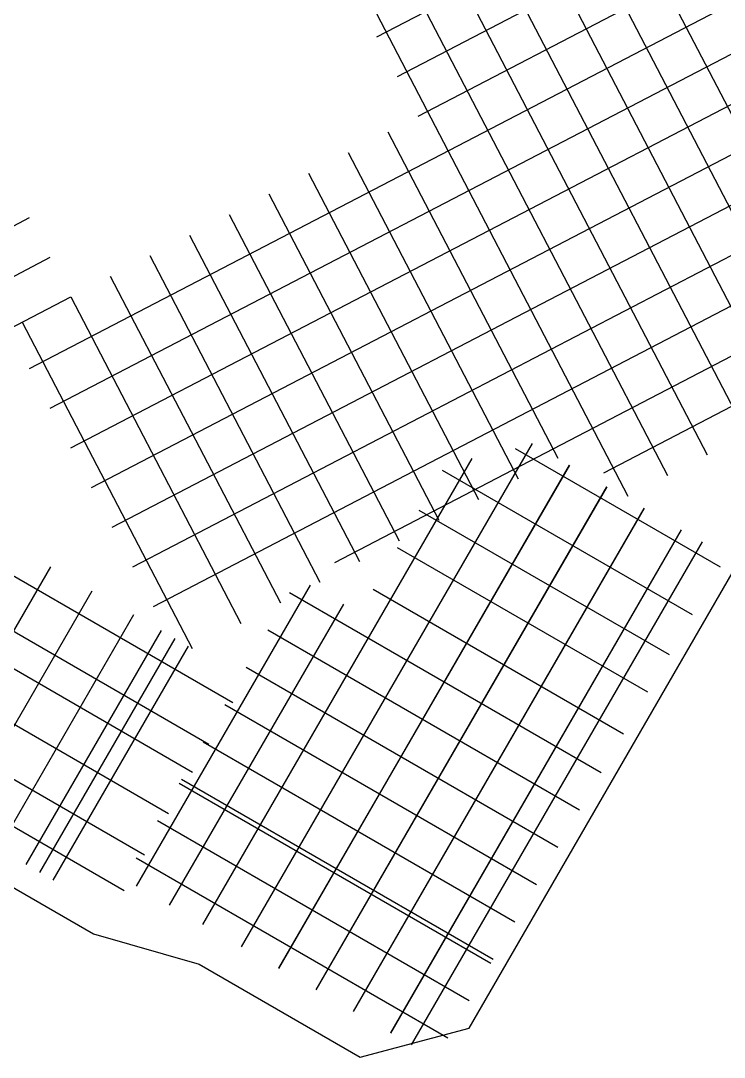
# Model space of a CAD drawing. Extents: x -351812 to 1760238, y -3195696 to 63241.
# Drawn here: x 462830 to 595056, y -1387247 to -1192334 of the extents above; entities that cross this region are included whole.
import ezdxf

# ---------------------------------------------------------------- set-up
doc = ezdxf.new("R2010")
doc.units = 0
doc.header["$LTSCALE"] = 1000
doc.header["$MEASUREMENT"] = 0

msp = doc.modelspace()

# ---------------------------------------------------------------- linework, layer by layer
for p, q in [((549164.428, -1119206.959), (621658.994, -1258467.643)), ((541713.538, -1123085.649), (614208.104, -1262346.333)), ((534262.648, -1126964.34), (606757.214, -1266225.023)), ((526811.758, -1130843.03), (599306.324, -1270103.713)), ((519360.868, -1134721.72), (591855.434, -1273982.403)), ((515788.668, -1146051.3), (584404.544, -1277861.093)), ((508337.778, -1149929.99), (576953.654, -1281739.783)), ((529743.548, -1195381.426), (588108.484, -1164998.546)), ((533622.238, -1202832.316), (591987.174, -1172449.436)), ((537500.928, -1210283.206), (595865.864, -1179900.326)), ((464500.152, -1257755.037), (599744.554, -1187351.216)), ((468378.842, -1265205.927), (603623.245, -1194802.106)), ((472257.532, -1272656.817), (607501.935, -1202252.996)), ((476136.222, -1280107.707), (611380.625, -1209703.886)), ((531824.06, -1213238.399), (563777.635, -1274620.61)), ((480014.913, -1287558.597), (615259.315, -1217154.776)), ((524373.17, -1217117.089), (556326.745, -1278499.301)), ((516922.279, -1220995.779), (548875.855, -1282377.991)), ((483893.603, -1295009.487), (619138.005, -1224605.666)), ((509471.389, -1224874.469), (541424.965, -1286256.681)), ((452864.082, -1235402.367), (464459.559, -1229366.14)), ((452864.082, -1235402.367), (464459.559, -1229366.14)), ((502020.499, -1228753.159), (533974.075, -1290135.371)), ((487772.293, -1302460.377), (623016.695, -1232056.556)), ((494569.609, -1232631.85), (526523.185, -1294014.061)), ((456742.772, -1242853.257), (468338.249, -1236817.03)), ((487118.719, -1236510.54), (519072.295, -1297892.751)), ((521873.685, -1294178.315), (626895.385, -1239507.446)), ((521873.685, -1294178.315), (626895.385, -1239507.446)), ((479667.829, -1240389.23), (511621.405, -1301771.441)), ((460621.462, -1250304.147), (472216.939, -1244267.92)), ((472216.939, -1244267.92), (504170.515, -1305650.132)), ((572437.459, -1277326.474), (630774.076, -1246958.336)), ((463080.729, -1249023.933), (495034.304, -1310406.145)), ((381101.797, -1250243.911), (502677.821, -1320551.517)), ((376596.24, -1258034.928), (498172.264, -1328342.534)), ((373539.236, -1263313.675), (495115.26, -1333621.282)), ((369036.476, -1271106.269), (490612.499, -1341413.876)), ((504324.284, -1366465.429), (558994.794, -1271852.581)), ((555784.301, -1272770.407), (594257.623, -1295001.584)), ((497051.194, -1362262.791), (547668.446, -1274664.516)), ((511325.112, -1370539.619), (565995.623, -1275926.771)), ((511337.62, -1370517.973), (566008.13, -1275905.125)), ((542008.637, -1276821.762), (589054.356, -1304006.362)), ((364531.358, -1278897.541), (486107.382, -1349205.148)), ((518338.449, -1374592.163), (573008.959, -1279979.315)), ((518350.957, -1374570.516), (573021.467, -1279957.669)), ((525351.785, -1378644.706), (580022.295, -1284031.859)), ((525364.293, -1378623.06), (580034.803, -1284010.212)), ((537655.902, -1284354.61), (584701.621, -1311539.21)), ((360676.603, -1285563.189), (482252.627, -1355870.796)), ((532365.122, -1382697.25), (587035.632, -1288084.402)), ((532377.63, -1382675.604), (587048.14, -1288062.756)), ((536273.928, -1384927.018), (590944.438, -1290314.17)), ((533603.361, -1291367.941), (580649.08, -1318552.541)), ((443055.455, -1338978.892), (468486.824, -1295002.927)), ((450846.472, -1343484.449), (476277.841, -1299508.485)), ((484583.04, -1355058.269), (517290.05, -1298455.479)), ((513322.755, -1299860.627), (571893.584, -1333704.811)), ((529050.503, -1299247.122), (576096.222, -1326431.722)), ((490817.117, -1358660.53), (523524.127, -1302057.74)), ((458637.489, -1347990.007), (484068.859, -1304014.042)), ((463831.501, -1350993.712), (489262.87, -1307017.747)), ((509270.212, -1306873.964), (567841.04, -1340718.148)), ((466428.506, -1352495.564), (491859.876, -1308519.6)), ((468938.945, -1353947.355), (494370.315, -1309971.391)), ((505217.668, -1313887.3), (563788.496, -1347731.484)), ((501165.124, -1320900.637), (559735.953, -1354744.821)), ((497112.58, -1327913.973), (555683.409, -1361758.157)), ((493060.036, -1334927.31), (551630.865, -1368771.494)), ((492609.753, -1335706.569), (551180.582, -1369550.753)), ((488557.209, -1342719.906), (547128.038, -1376564.09)), ((484504.666, -1349733.242), (543075.494, -1383577.426))]:
    msp.add_line(p, q)
at = {"layer": 'Defpoints'}
msp.add_lwpolyline([(627892.971, -1241997.694), (628168.104, -1227667.493), (539382.37, -1059429.062), (375920.169, -1145242.546, 0.0648428666), (319296.321, -1185067.313, 0.064894186), (274761.256, -1238067.815), (277397.021, -1249002.226), (476518.144, -1364059.521), (496336.419, -1369735.816), (526641.382, -1387247.125), (547133.182, -1381764.593), (627892.971, -1241997.694)], format="xyb", close=True, dxfattribs=at)

doc.saveas('drawing.dxf')
